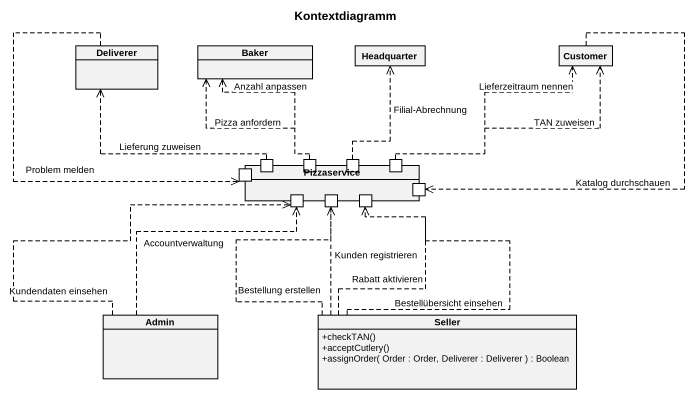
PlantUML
@startuml
title Kontextdiagramm
allowmixing
hide circle
hide empty members
skinparam classAttributeIconSize 0
class Deliverer
class Baker
class Headquarter
class Customer
rectangle Pizzaservice {
  port " " as port1
  port " " as port2
  port " " as port3
  port " " as port4
  port " " as port5
  port " " as port6
  port " " as port7
  port " " as port8
  port " " as port9
}
class Admin
class Seller {
  +checkTAN()
  +acceptCutlery()
  +assignOrder( Order : Order, Deliverer : Deliverer ) : Boolean
}
Deliverer ..> port1 : Problem melden
Customer ..> port9 : Katalog durchschauen
port2 .up.> Deliverer : Lieferung zuweisen
port4 .up.> Baker : Anzahl anpassen
port4 .up.> Baker : Pizza anfordern
port6 .up.> Headquarter : Filial-Abrechnung
port8 .right.> Customer : TAN zuweisen
port8 .right.> Customer : Lieferzeitraum nennen
Admin .up.> port3 : Accountverwaltung
Admin .up.> port3 : Kundendaten einsehen
Seller .up.> port5 : Kunden registrieren
Seller .up.> port5 : Bestellung erstellen
Seller .up.> port7 : Bestellübersicht einsehen
Seller .up.> port7 : Rabatt aktivieren
@enduml
